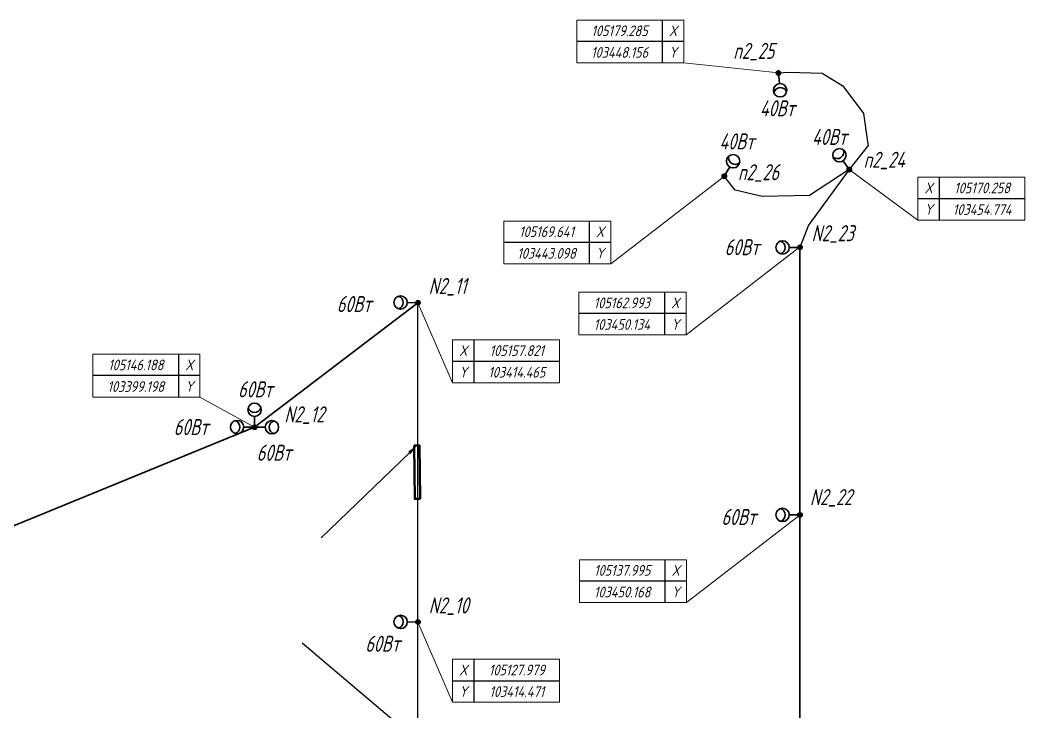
# Model space of a CAD drawing. Header units: millimetres. Extents: x -5263 to 103757798, y 0 to 105184226.
# Drawn here: x 103377291 to 103471181, y 105119581 to 105184226 of the extents above; entities that cross this region are included whole.
import ezdxf
from ezdxf import colors
from ezdxf.entities.mleader import LeaderData, LeaderLine
from ezdxf.enums import TextEntityAlignment as Align
from ezdxf.math import Vec2, Vec3

# ---------------------------------------------------------------- set-up
doc = ezdxf.new("R2010")
doc.units = ezdxf.units.MM
doc.set_wipeout_variables(frame=1)
doc.linetypes.add('CONTINOUS', pattern=[0])
for name, color, linetype, lineweight in [('_ПР_НО', 10, 'Continuous', 30), ('ЭО_Пл_Опора', 10, 'Continuous', 35), ('ЭО_Пл_Опора_Светильники', 10, 'Continuous', 35), ('ЭО_Пл_Распред_Сеть', 10, 'Continuous', 35), ('ЭО_Пл_Светильники', 10, 'Continuous', 25), ('ЭО_Пл_Светильники_Текст', 10, 'Continuous', 20), ('ЭО_Пл_Сеть_Освещения_В земле', 3, 'ID_N', 30), ('ЭС_Координата', 7, 'Continuous', 25)]:
    doc.layers.add(name, color=color, linetype=linetype, lineweight=lineweight)
doc.layers.get('0').off()
doc.styles.add('ПБГС', font='simplex.shx', dxfattribs={"width": 0.8, "oblique": 15})
doc.linetypes.add('ID_N', pattern='A,0,3,-3,["N",ПБГС,S=1.2,R=0,X=-1,Y=-0.5],-3,6', length=15)

# ---------------------------------------------------------------- blocks, each defined once
blk = doc.blocks.new('промежуточная')
h = blk.add_hatch(color=255)
edge = h.paths.add_edge_path()
edge.add_arc((0, 0), 0.833, 0, 360)
at = {"lineweight": 30}
blk.add_circle((0, 0), 0.833, dxfattribs=at)
blk = doc.blocks.new('*U41')
at = {"layer": 'ЭО_Пл_Светильники'}
blk.add_line((0, 2), (0, 0), dxfattribs=at)
at = {"layer": 'ЭО_Пл_Светильники', "linetype": 'ByBlock', "xscale": 250, "yscale": 250, "zscale": 250}
blk.add_blockref('промежуточная', (0, 0), dxfattribs=at)
at = {"style": 'ПБГС', "oblique": 15, "width": 0.7, "flags": 1}
blk.add_attdef('NAME', (0, -6), '', height=3.5, dxfattribs=at)
at = {"layer": 'ЭО_Пл_Светильники_Текст', "style": 'ПБГС', "oblique": 15, "width": 0.7}
blk.add_attdef('N_PYLON', (1334, 164), '', height=1500, dxfattribs=at)
at = {"layer": 'ЭО_Пл_Светильники_Текст', "style": 'ПБГС', "oblique": 15, "width": 0.7, "flags": 1}
for tag, p in [('TYPE', (0, 0)), ('MANUFACTURER', (0, -12)), ('SPECIFICATION_SECTION', (0, -18)), ('POWER', (0, -24)), ('GROUP', (0, -30))]:
    blk.add_attdef(tag, p, '', height=3.5, dxfattribs=at)
blk = doc.blocks.new('*U136')
at = {"layer": 'ЭО_Пл_Опора_Светильники'}
h = blk.add_hatch(color=256, dxfattribs=at)
h.dxf.hatch_style = 1
h.paths.add_polyline_path([(-199, 0, 1), (199, 0, 1)])
blk.add_line((0, -1000), (0, 0), dxfattribs=at)
for centre, radius in [((0, 0), 199), ((0, -1625), 625)]:
    blk.add_circle(centre, radius, dxfattribs=at)
blk.add_arc((0, -2000), 625, 17.46699, 162.55179, dxfattribs=at)
at = {"style": 'ПБГС', "oblique": 15, "width": 0.7, "flags": 1}
for tag, p, height in [('TYPE', (-1704, -2539), 525000), ('NAME', (0, -3506), 875), ('MANUFACTURER', (0, -5006), 875), ('SPECIFICATION_SECTION', (0, -6506), 875), ('GROUP', (0, -9506), 875)]:
    blk.add_attdef(tag, p, '', height=height, dxfattribs=at)
at = {"layer": 'ЭО_Пл_Светильники_Текст', "style": 'ПБГС', "oblique": 15, "width": 0.7}
blk.add_attdef('POWER', (195, 3133), '', height=1500, dxfattribs=at)
blk = doc.blocks.new('*U165')
at = {"layer": 'ЭО_Пл_Светильники'}
blk.add_line((0, 2), (0, 0), dxfattribs=at)
at = {"layer": 'ЭО_Пл_Светильники', "linetype": 'ByBlock', "xscale": 250, "yscale": 250, "zscale": 250}
blk.add_blockref('промежуточная', (0, 0), dxfattribs=at)
at = {"style": 'ПБГС', "oblique": 15, "width": 0.7, "flags": 1}
blk.add_attdef('NAME', (0, -6), '', height=3.5, dxfattribs=at)
at = {"layer": 'ЭО_Пл_Светильники_Текст', "style": 'ПБГС', "oblique": 15, "width": 0.7}
blk.add_attdef('N_PYLON', (2780, 449), '', height=1500, dxfattribs=at)
at = {"layer": 'ЭО_Пл_Светильники_Текст', "style": 'ПБГС', "oblique": 15, "width": 0.7, "flags": 1}
for tag, p in [('TYPE', (0, 0)), ('MANUFACTURER', (0, -12)), ('SPECIFICATION_SECTION', (0, -18)), ('POWER', (0, -24)), ('GROUP', (0, -30))]:
    blk.add_attdef(tag, p, '', height=3.5, dxfattribs=at)
blk = doc.blocks.new('*U131')
at = {"layer": 'ЭО_Пл_Опора_Светильники'}
h = blk.add_hatch(color=256, dxfattribs=at)
h.dxf.hatch_style = 1
h.paths.add_polyline_path([(1, -199, 1), (-1, 199, 1)])
blk.add_line((1000, 3), (0, 0), dxfattribs=at)
for centre, radius in [((0, 0), 199), ((1625, 5), 625)]:
    blk.add_circle(centre, radius, dxfattribs=at)
blk.add_arc((2000, 6), 625, 107.63401, 252.71881, dxfattribs=at)
at = {"style": 'ПБГС', "oblique": 15, "width": 0.7, "flags": 1}
for tag, p, height in [('TYPE', (-1704, -2539), 525000), ('NAME', (0, -3506), 875), ('MANUFACTURER', (0, -5006), 875), ('SPECIFICATION_SECTION', (0, -6506), 875), ('GROUP', (0, -9506), 875)]:
    blk.add_attdef(tag, p, '', height=height, dxfattribs=at)
at = {"layer": 'ЭО_Пл_Светильники_Текст', "style": 'ПБГС', "oblique": 15, "width": 0.7}
blk.add_attdef('POWER', (-7560, 737), '', height=1500, dxfattribs=at)
blk = doc.blocks.new('*U59')
at = {"layer": 'ЭО_Пл_Светильники'}
blk.add_line((0, 2), (0, 0), dxfattribs=at)
at = {"layer": 'ЭО_Пл_Светильники', "linetype": 'ByBlock', "xscale": 250, "yscale": 250, "zscale": 250}
blk.add_blockref('промежуточная', (0, 0), dxfattribs=at)
at = {"style": 'ПБГС', "oblique": 15, "width": 0.7, "flags": 1}
blk.add_attdef('NAME', (0, -6), '', height=3.5, dxfattribs=at)
at = {"layer": 'ЭО_Пл_Светильники_Текст', "style": 'ПБГС', "oblique": 15, "width": 0.7}
blk.add_attdef('N_PYLON', (1000, 808), '', height=1500, dxfattribs=at)
at = {"layer": 'ЭО_Пл_Светильники_Текст', "style": 'ПБГС', "oblique": 15, "width": 0.7, "flags": 1}
for tag, p in [('TYPE', (0, 0)), ('MANUFACTURER', (0, -12)), ('SPECIFICATION_SECTION', (0, -18)), ('POWER', (0, -24)), ('GROUP', (0, -30))]:
    blk.add_attdef(tag, p, '', height=3.5, dxfattribs=at)
blk = doc.blocks.new('*U145')
at = {"layer": 'ЭО_Пл_Опора_Светильники'}
h = blk.add_hatch(color=256, dxfattribs=at)
h.dxf.hatch_style = 1
h.paths.add_polyline_path([(0, 199, 1), (0, -199, 1)])
blk.add_line((-1000, -1), (0, 0), dxfattribs=at)
for centre, radius in [((-1625, -2), 625), ((0, 0), 199)]:
    blk.add_circle(centre, radius, dxfattribs=at)
blk.add_arc((-2000, -2), 625, 287.51099, 72.59578, dxfattribs=at)
at = {"style": 'ПБГС', "oblique": 15, "width": 0.7, "flags": 1}
for tag, p, height in [('TYPE', (-1704, -2539), 525000), ('NAME', (0, -3506), 875), ('MANUFACTURER', (0, -5006), 875), ('SPECIFICATION_SECTION', (0, -6506), 875), ('GROUP', (0, -9506), 875)]:
    blk.add_attdef(tag, p, '', height=height, dxfattribs=at)
at = {"layer": 'ЭО_Пл_Светильники_Текст', "style": 'ПБГС', "oblique": 15, "width": 0.7}
blk.add_attdef('POWER', (-7343, -944), '', height=1500, dxfattribs=at)
blk = doc.blocks.new('*U56')
at = {"layer": 'ЭО_Пл_Светильники'}
blk.add_line((0, 2), (0, 0), dxfattribs=at)
at = {"layer": 'ЭО_Пл_Светильники', "linetype": 'ByBlock', "xscale": 250, "yscale": 250, "zscale": 250}
blk.add_blockref('промежуточная', (0, 0), dxfattribs=at)
at = {"style": 'ПБГС', "oblique": 15, "width": 0.7, "flags": 1}
blk.add_attdef('NAME', (0, -6), '', height=3.5, dxfattribs=at)
at = {"layer": 'ЭО_Пл_Светильники_Текст', "style": 'ПБГС', "oblique": 15, "width": 0.7}
blk.add_attdef('N_PYLON', (930, 910), '', height=1500, dxfattribs=at)
at = {"layer": 'ЭО_Пл_Светильники_Текст', "style": 'ПБГС', "oblique": 15, "width": 0.7, "flags": 1}
for tag, p in [('TYPE', (0, 0)), ('MANUFACTURER', (0, -12)), ('SPECIFICATION_SECTION', (0, -18)), ('POWER', (0, -24)), ('GROUP', (0, -30))]:
    blk.add_attdef(tag, p, '', height=3.5, dxfattribs=at)
blk = doc.blocks.new('*U132')
at = {"layer": 'ЭО_Пл_Опора_Светильники'}
h = blk.add_hatch(color=256, dxfattribs=at)
h.dxf.hatch_style = 1
h.paths.add_polyline_path([(-1, 199, 1), (1, -199, 1)])
blk.add_line((-1000, -5), (0, 0), dxfattribs=at)
for centre, radius in [((-1625, -8), 625), ((0, 0), 199)]:
    blk.add_circle(centre, radius, dxfattribs=at)
blk.add_arc((-2000, -10), 625, 287.73732, 72.82211, dxfattribs=at)
at = {"style": 'ПБГС', "oblique": 15, "width": 0.7, "flags": 1}
for tag, p, height in [('TYPE', (-1704, -2539), 525000), ('NAME', (0, -3506), 875), ('MANUFACTURER', (0, -5006), 875), ('SPECIFICATION_SECTION', (0, -6506), 875), ('GROUP', (0, -9506), 875)]:
    blk.add_attdef(tag, p, '', height=height, dxfattribs=at)
at = {"layer": 'ЭО_Пл_Светильники_Текст', "style": 'ПБГС', "oblique": 15, "width": 0.7}
blk.add_attdef('POWER', (-7042, -735), '', height=1500, dxfattribs=at)
blk = doc.blocks.new('*U146')
at = {"layer": 'ЭО_Пл_Светильники'}
blk.add_line((0, 2), (0, 0), dxfattribs=at)
at = {"layer": 'ЭО_Пл_Светильники', "linetype": 'ByBlock', "xscale": 250, "yscale": 250, "zscale": 250}
blk.add_blockref('промежуточная', (0, 0), dxfattribs=at)
at = {"style": 'ПБГС', "oblique": 15, "width": 0.7, "flags": 1}
blk.add_attdef('NAME', (0, -6), '', height=3.5, dxfattribs=at)
at = {"layer": 'ЭО_Пл_Светильники_Текст', "style": 'ПБГС', "oblique": 15, "width": 0.7}
blk.add_attdef('N_PYLON', (1084, 572), '', height=1500, dxfattribs=at)
at = {"layer": 'ЭО_Пл_Светильники_Текст', "style": 'ПБГС', "oblique": 15, "width": 0.7, "flags": 1}
for tag, p in [('TYPE', (0, 0)), ('MANUFACTURER', (0, -12)), ('SPECIFICATION_SECTION', (0, -18)), ('POWER', (0, -24)), ('GROUP', (0, -30))]:
    blk.add_attdef(tag, p, '', height=3.5, dxfattribs=at)
blk = doc.blocks.new('*U113')
at = {"layer": 'ЭО_Пл_Светильники'}
blk.add_line((0, 2), (0, 0), dxfattribs=at)
at = {"layer": 'ЭО_Пл_Светильники', "linetype": 'ByBlock', "xscale": 250, "yscale": 250, "zscale": 250}
blk.add_blockref('промежуточная', (0, 0), dxfattribs=at)
at = {"style": 'ПБГС', "oblique": 15, "width": 0.7, "flags": 1}
blk.add_attdef('NAME', (0, -6), '', height=3.5, dxfattribs=at)
at = {"layer": 'ЭО_Пл_Светильники_Текст', "style": 'ПБГС', "oblique": 15, "width": 0.7}
blk.add_attdef('N_PYLON', (-4226, 1315), '', height=1500, dxfattribs=at)
at = {"layer": 'ЭО_Пл_Светильники_Текст', "style": 'ПБГС', "oblique": 15, "width": 0.7, "flags": 1}
for tag, p in [('TYPE', (0, 0)), ('MANUFACTURER', (0, -12)), ('SPECIFICATION_SECTION', (0, -18)), ('POWER', (0, -24)), ('GROUP', (0, -30))]:
    blk.add_attdef(tag, p, '', height=3.5, dxfattribs=at)
blk = doc.blocks.new('*U122')
at = {"layer": 'ЭО_Пл_Светильники'}
blk.add_line((0, 2), (0, 0), dxfattribs=at)
at = {"layer": 'ЭО_Пл_Светильники', "linetype": 'ByBlock', "xscale": 250, "yscale": 250, "zscale": 250}
blk.add_blockref('промежуточная', (0, 0), dxfattribs=at)
at = {"style": 'ПБГС', "oblique": 15, "width": 0.7, "flags": 1}
blk.add_attdef('NAME', (0, -6), '', height=3.5, dxfattribs=at)
at = {"layer": 'ЭО_Пл_Светильники_Текст', "style": 'ПБГС', "oblique": 15, "width": 0.7}
blk.add_attdef('N_PYLON', (1274, -377), '', height=1500, dxfattribs=at)
at = {"layer": 'ЭО_Пл_Светильники_Текст', "style": 'ПБГС', "oblique": 15, "width": 0.7, "flags": 1}
for tag, p in [('TYPE', (0, 0)), ('MANUFACTURER', (0, -12)), ('SPECIFICATION_SECTION', (0, -18)), ('POWER', (0, -24)), ('GROUP', (0, -30))]:
    blk.add_attdef(tag, p, '', height=3.5, dxfattribs=at)
blk = doc.blocks.new('*U164')
at = {"layer": 'ЭО_Пл_Опора_Светильники'}
h = blk.add_hatch(color=256, dxfattribs=at)
h.dxf.hatch_style = 1
h.paths.add_polyline_path([(2, -199, 1), (-2, 199, 1)])
blk.add_line((1000, 8), (0, 0), dxfattribs=at)
for centre, radius in [((0, 0), 199), ((1625, 13), 625)]:
    blk.add_circle(centre, radius, dxfattribs=at)
blk.add_arc((2000, 16), 625, 107.90848, 252.99327, dxfattribs=at)
at = {"style": 'ПБГС', "oblique": 15, "width": 0.7, "flags": 1}
for tag, p, height in [('TYPE', (-1704, -2539), 525000), ('NAME', (0, -3506), 875), ('MANUFACTURER', (0, -5006), 875), ('SPECIFICATION_SECTION', (0, -6506), 875), ('GROUP', (0, -9506), 875)]:
    blk.add_attdef(tag, p, '', height=height, dxfattribs=at)
at = {"layer": 'ЭО_Пл_Светильники_Текст', "style": 'ПБГС', "oblique": 15, "width": 0.7}
blk.add_attdef('POWER', (1548, 2788), '', height=1500, dxfattribs=at)
blk = doc.blocks.new('*U167')
at = {"layer": 'ЭО_Пл_Опора_Светильники'}
h = blk.add_hatch(color=256, dxfattribs=at)
h.dxf.hatch_style = 1
h.paths.add_polyline_path([(2, 199, 1), (-2, -199, 1)])
blk.add_line((-1000, 11), (0, 0), dxfattribs=at)
for centre, radius in [((-1625, 18), 625), ((0, 0), 199)]:
    blk.add_circle(centre, radius, dxfattribs=at)
blk.add_arc((-2000, 22), 625, 286.8307, 71.9155, dxfattribs=at)
at = {"style": 'ПБГС', "oblique": 15, "width": 0.7, "flags": 1}
for tag, p, height in [('TYPE', (-1704, -2539), 525000), ('NAME', (0, -3506), 875), ('MANUFACTURER', (0, -5006), 875), ('SPECIFICATION_SECTION', (0, -6506), 875), ('GROUP', (0, -9506), 875)]:
    blk.add_attdef(tag, p, '', height=height, dxfattribs=at)
at = {"layer": 'ЭО_Пл_Светильники_Текст', "style": 'ПБГС', "oblique": 15, "width": 0.7}
blk.add_attdef('POWER', (-4932, -2772), '', height=1500, dxfattribs=at)
blk = doc.blocks.new('*U168')
at = {"layer": 'ЭО_Пл_Опора_Светильники'}
h = blk.add_hatch(color=256, dxfattribs=at)
h.dxf.hatch_style = 1
h.paths.add_polyline_path([(2, 199, 1), (-2, -199, 1)])
blk.add_line((-1000, 11), (0, 0), dxfattribs=at)
for centre, radius in [((-1625, 18), 625), ((0, 0), 199)]:
    blk.add_circle(centre, radius, dxfattribs=at)
blk.add_arc((-2000, 22), 625, 286.8307, 71.9155, dxfattribs=at)
at = {"style": 'ПБГС', "oblique": 15, "width": 0.7, "flags": 1}
for tag, p, height in [('TYPE', (-1704, -2539), 525000), ('NAME', (0, -3506), 875), ('MANUFACTURER', (0, -5006), 875), ('SPECIFICATION_SECTION', (0, -6506), 875), ('GROUP', (0, -9506), 875)]:
    blk.add_attdef(tag, p, '', height=height, dxfattribs=at)
at = {"layer": 'ЭО_Пл_Светильники_Текст', "style": 'ПБГС', "oblique": 15, "width": 0.7}
blk.add_attdef('POWER', (-7583, -878), '', height=1500, dxfattribs=at)
blk = doc.blocks.new('*U404')
at = {"layer": 'ЭО_Пл_Опора_Светильники'}
h = blk.add_hatch(color=256, dxfattribs=at)
h.dxf.hatch_style = 1
h.paths.add_polyline_path([(-198, -18, 1), (198, 18, 1)])
blk.add_line((90, -996), (0, 0), dxfattribs=at)
for centre, radius in [((0, 0), 199), ((147, -1618), 625)]:
    blk.add_circle(centre, radius, dxfattribs=at)
blk.add_arc((181, -1992), 625, 22.64707, 167.73187, dxfattribs=at)
at = {"style": 'ПБГС', "oblique": 15, "width": 0.7, "flags": 1}
for tag, p, height in [('TYPE', (-1704, -2539), 525000), ('NAME', (0, -3506), 875), ('MANUFACTURER', (0, -5006), 875), ('SPECIFICATION_SECTION', (0, -6506), 875), ('GROUP', (0, -9506), 875)]:
    blk.add_attdef(tag, p, '', height=height, dxfattribs=at)
at = {"layer": 'ЭО_Пл_Светильники_Текст', "style": 'ПБГС', "oblique": 15, "width": 0.7}
blk.add_attdef('POWER', (-1746, -4048), '', height=1500, dxfattribs=at)
blk = doc.blocks.new('*U402')
at = {"layer": 'ЭО_Пл_Опора_Светильники'}
h = blk.add_hatch(color=256, dxfattribs=at)
h.dxf.hatch_style = 1
h.paths.add_polyline_path([(164, 113, 1), (-164, -113, 1)])
blk.add_line((-569, 823), (0, 0), dxfattribs=at)
for centre, radius in [((-924, 1337), 625), ((0, 0), 199)]:
    blk.add_circle(centre, radius, dxfattribs=at)
blk.add_arc((-1137, 1645), 625, 232.11612, 17.20091, dxfattribs=at)
at = {"style": 'ПБГС', "oblique": 15, "width": 0.7, "flags": 1}
for tag, p, height in [('TYPE', (-1704, -2539), 525000), ('NAME', (0, -3506), 875), ('MANUFACTURER', (0, -5006), 875), ('SPECIFICATION_SECTION', (0, -6506), 875), ('GROUP', (0, -9506), 875)]:
    blk.add_attdef(tag, p, '', height=height, dxfattribs=at)
at = {"layer": 'ЭО_Пл_Светильники_Текст', "style": 'ПБГС', "oblique": 15, "width": 0.7}
blk.add_attdef('POWER', (-3493, 2297), '', height=1500, dxfattribs=at)
blk = doc.blocks.new('*U403')
at = {"layer": 'ЭО_Пл_Опора_Светильники'}
h = blk.add_hatch(color=256, dxfattribs=at)
h.dxf.hatch_style = 1
h.paths.add_polyline_path([(172, -101, 1), (-172, 101, 1)])
blk.add_line((506, 862), (0, 0), dxfattribs=at)
for centre, radius in [((823, 1401), 625), ((0, 0), 199)]:
    blk.add_circle(centre, radius, dxfattribs=at)
blk.add_arc((1013, 1725), 625, 167.03814, 312.12293, dxfattribs=at)
at = {"style": 'ПБГС', "oblique": 15, "width": 0.7, "flags": 1}
for tag, p, height in [('TYPE', (-1704, -2539), 525000), ('NAME', (0, -3506), 875), ('MANUFACTURER', (0, -5006), 875), ('SPECIFICATION_SECTION', (0, -6506), 875), ('GROUP', (0, -9506), 875)]:
    blk.add_attdef(tag, p, '', height=height, dxfattribs=at)
at = {"layer": 'ЭО_Пл_Светильники_Текст', "style": 'ПБГС', "oblique": 15, "width": 0.7}
blk.add_attdef('POWER', (-463, 2501), '', height=1500, dxfattribs=at)
blk = doc.blocks.new('*U465')
blk.add_wipeout([(6.46, -14.96), (6.46, -6.96), (26.46, -6.96), (26.46, -14.96)])
at = {"lineweight": 0}
blk.add_line((6.46, -14.96), (0, 0), dxfattribs=at)
at = {"color": 0, "lineweight": 0, "transparency": 16777216}
for points in [[(6.46, -6.96), (6.46, -14.96), (6.46, -14.96), (6.46, -14.96)], [(6.46, -6.96), (26.46, -6.96)], [(26.46, -6.96), (26.46, -14.96), (26.46, -14.96), (26.46, -14.96)], [(6.46, -14.96), (26.46, -14.96)]]:
    blk.add_lwpolyline(points, dxfattribs=at)
at = {"transparency": 16777216}
for points in [[(10.46, -6.96), (10.46, -14.96)], [(6.46, -10.96), (26.46, -10.96)]]:
    blk.add_lwpolyline(points, dxfattribs=at)
at = {"color": 7, "transparency": 16777216, "char_height": 2, "width": 4, "attachment_point": 5, "style": 'ПБГС'}
for s, insert in [('X', (8.46, -8.96)), ('Y', (8.46, -12.96))]:
    blk.add_mtext(s, dxfattribs=dict(at, insert=insert))
at = {"color": 250, "transparency": 16777216, "style": 'ПБГС', "oblique": 15, "width": 0.8, "flags": 8}
for tag, p in [('КООРДИНАТАY', (18.46, -8.96)), ('КООРДИНАТАX', (18.46, -13))]:
    blk.add_attdef(tag, text='', height=2, dxfattribs=at).set_placement(p, align=Align.MIDDLE_CENTER)
blk = doc.blocks.new('*U477')
blk.add_wipeout([(-21.24, -16.38), (-21.24, -8.38), (-41.24, -8.38), (-41.24, -16.38)])
at = {"lineweight": 0}
blk.add_line((-21.24, -16.38), (0, 0), dxfattribs=at)
at = {"color": 0, "lineweight": 0, "transparency": 16777216}
for points in [[(-41.24, -8.38), (-41.24, -16.38), (-41.24, -16.38), (-41.24, -16.38)], [(-21.24, -8.38), (-41.24, -8.38)], [(-21.24, -8.38), (-21.24, -16.38), (-21.24, -16.38), (-21.24, -16.38)], [(-21.24, -16.38), (-41.24, -16.38)]]:
    blk.add_lwpolyline(points, dxfattribs=at)
at = {"transparency": 16777216}
for points in [[(-25.24, -8.38), (-25.24, -16.38)], [(-21.24, -12.38), (-41.24, -12.38)]]:
    blk.add_lwpolyline(points, dxfattribs=at)
at = {"color": 7, "transparency": 16777216, "char_height": 2, "width": 4, "attachment_point": 5, "style": 'ПБГС'}
for s, insert in [('X', (-23.24, -10.38)), ('Y', (-23.24, -14.38))]:
    blk.add_mtext(s, dxfattribs=dict(at, insert=insert))
at = {"color": 250, "transparency": 16777216, "style": 'ПБГС', "oblique": 15, "width": 0.8, "flags": 8}
for tag, p in [('КООРДИНАТАY', (-33.24, -10.38)), ('КООРДИНАТАX', (-33.24, -14.42))]:
    blk.add_attdef(tag, text='', height=2, dxfattribs=at).set_placement(p, align=Align.MIDDLE_CENTER)
blk = doc.blocks.new('*U479')
blk.add_wipeout([(-17.71, 1.88), (-17.71, 9.88), (-37.71, 9.88), (-37.71, 1.88)])
at = {"lineweight": 0}
blk.add_line((-17.71, 1.88), (0, 0), dxfattribs=at)
at = {"color": 0, "lineweight": 0, "transparency": 16777216}
for points in [[(-37.71, 9.88), (-37.71, 1.88), (-37.71, 1.88), (-37.71, 1.88)], [(-17.71, 9.88), (-37.71, 9.88)], [(-17.71, 9.88), (-17.71, 1.88), (-17.71, 1.88), (-17.71, 1.88)], [(-17.71, 1.88), (-37.71, 1.88)]]:
    blk.add_lwpolyline(points, dxfattribs=at)
at = {"transparency": 16777216}
for points in [[(-21.71, 9.88), (-21.71, 1.88)], [(-17.71, 5.88), (-37.71, 5.88)]]:
    blk.add_lwpolyline(points, dxfattribs=at)
at = {"color": 7, "transparency": 16777216, "char_height": 2, "width": 4, "attachment_point": 5, "style": 'ПБГС'}
for s, insert in [('X', (-19.71, 7.88)), ('Y', (-19.71, 3.88))]:
    blk.add_mtext(s, dxfattribs=dict(at, insert=insert))
at = {"color": 250, "transparency": 16777216, "style": 'ПБГС', "oblique": 15, "width": 0.8, "flags": 8}
for tag, p in [('КООРДИНАТАY', (-29.71, 7.88)), ('КООРДИНАТАX', (-29.71, 3.84))]:
    blk.add_attdef(tag, text='', height=2, dxfattribs=at).set_placement(p, align=Align.MIDDLE_CENTER)
blk = doc.blocks.new('*U478')
blk.add_wipeout([(12.81, -9.43), (12.81, -1.43), (32.81, -1.43), (32.81, -9.43)])
at = {"lineweight": 0}
blk.add_line((12.81, -9.43), (0, 0), dxfattribs=at)
at = {"color": 0, "lineweight": 0, "transparency": 16777216}
for points in [[(12.81, -1.43), (12.81, -9.43), (12.81, -9.43), (12.81, -9.43)], [(12.81, -1.43), (32.81, -1.43)], [(32.81, -1.43), (32.81, -9.43), (32.81, -9.43), (32.81, -9.43)], [(12.81, -9.43), (32.81, -9.43)]]:
    blk.add_lwpolyline(points, dxfattribs=at)
at = {"transparency": 16777216}
for points in [[(16.81, -1.43), (16.81, -9.43)], [(12.81, -5.43), (32.81, -5.43)]]:
    blk.add_lwpolyline(points, dxfattribs=at)
at = {"color": 7, "transparency": 16777216, "char_height": 2, "width": 4, "attachment_point": 5, "style": 'ПБГС'}
for s, insert in [('X', (14.81, -3.43)), ('Y', (14.81, -7.43))]:
    blk.add_mtext(s, dxfattribs=dict(at, insert=insert))
at = {"color": 250, "transparency": 16777216, "style": 'ПБГС', "oblique": 15, "width": 0.8, "flags": 8}
for tag, p in [('КООРДИНАТАY', (24.81, -3.43)), ('КООРДИНАТАX', (24.81, -7.47))]:
    blk.add_attdef(tag, text='', height=2, dxfattribs=at).set_placement(p, align=Align.MIDDLE_CENTER)
blk = doc.blocks.new('*U525')
blk.add_wipeout([(-10.2, 5.63), (-10.2, 13.63), (-30.2, 13.63), (-30.2, 5.63)])
at = {"lineweight": 0}
blk.add_line((-10.2, 5.63), (0, 0), dxfattribs=at)
at = {"color": 0, "lineweight": 0, "transparency": 16777216}
for points in [[(-30.2, 13.63), (-30.2, 5.63), (-30.2, 5.63), (-30.2, 5.63)], [(-10.2, 13.63), (-30.2, 13.63)], [(-10.2, 13.63), (-10.2, 5.63), (-10.2, 5.63), (-10.2, 5.63)], [(-10.2, 5.63), (-30.2, 5.63)]]:
    blk.add_lwpolyline(points, dxfattribs=at)
at = {"transparency": 16777216}
for points in [[(-14.2, 13.63), (-14.2, 5.63)], [(-10.2, 9.63), (-30.2, 9.63)]]:
    blk.add_lwpolyline(points, dxfattribs=at)
at = {"color": 7, "transparency": 16777216, "char_height": 2, "width": 4, "attachment_point": 5, "style": 'ПБГС'}
for s, insert in [('X', (-12.2, 11.63)), ('Y', (-12.2, 7.63))]:
    blk.add_mtext(s, dxfattribs=dict(at, insert=insert))
at = {"color": 250, "transparency": 16777216, "style": 'ПБГС', "oblique": 15, "width": 0.8, "flags": 8}
for tag, p in [('КООРДИНАТАY', (-22.2, 11.63)), ('КООРДИНАТАX', (-22.2, 7.59))]:
    blk.add_attdef(tag, text='', height=2, dxfattribs=at).set_placement(p, align=Align.MIDDLE_CENTER)
blk = doc.blocks.new('*U566')
at = {"color": 0, "linetype": 'ByBlock', "lineweight": -2}
blk.add_lwpolyline([(-0.25, -0.004), (-0.177, -5.003), (0.323, -4.996), (0.25, 0.004)], close=True, dxfattribs=at)

msp = doc.modelspace()

# ---------------------------------------------------------------- linework, layer by layer
at = {"layer": 'ЭО_Пл_Распред_Сеть'}
for points in [[(103450167, 104986305), (103450164, 105162990)], [(103399198, 105146188), (103414465, 105157821)], [(103346672, 105124683), (103399198, 105146188)]]:
    msp.add_lwpolyline(points, dxfattribs=at)
at = {"layer": 'ЭО_Пл_Сеть_Освещения_В земле', "ltscale": 0.3}
for points in [[(103448156, 105179283), (103449051, 105179352), (103452252, 105179262), (103454172, 105178070), (103456108, 105175493), (103456485, 105172865), (103456536, 105172506), (103454774, 105170258), (103450960, 105165058), (103450165, 105162990)], [(103454774, 105170258), (103451062, 105167845), (103446638, 105167731), (103444108, 105168331), (103443094, 105169639)]]:
    msp.add_lwpolyline(points, dxfattribs=at)
at = {"layer": 'ЭО_Пл_Сеть_Освещения_В земле'}
msp.add_lwpolyline([(103414486, 105054662), (103417567, 105054940), (103417566, 105079441), (103414481, 105078910), (103414465, 105157821)], dxfattribs=at)

# ---------------------------------------------------------------- block references
at = {"layer": '_ПР_НО', "color": 5, "linetype": 'CONTINOUS', "lineweight": 50, "xscale": 1000, "yscale": 1000, "zscale": 1000, "rotation": 359.9961694606591}
msp.add_blockref('*U566', (103414348, 105144489), dxfattribs=at)
at = {"layer": 'ЭО_Пл_Опора'}
for name, p, values in [('*U113', (103448156, 105179283), {'N_PYLON': 'n2_25'}), ('*U41', (103454774, 105170258), {'N_PYLON': 'n2_24'}), ('*U122', (103443094, 105169637), {'N_PYLON': 'n2_26'}), ('*U146', (103450164, 105162990), {'N_PYLON': 'N2_23'}), ('*U59', (103414465, 105157822), {'N_PYLON': 'N2_11'}), ('*U165', (103399198, 105146185), {'N_PYLON': 'N2_12'}), ('*U56', (103450165, 105137990), {'N_PYLON': 'N2_22'}), ('*U59', (103414471, 105127974), {'N_PYLON': 'N2_10'})]:
    msp.add_blockref(name, p, dxfattribs=at).add_auto_attribs(values)
at = {"layer": 'ЭО_Пл_Светильники'}
for name, p, values in [('*U404', (103448156, 105179283), {'POWER': '40Вт'}), ('*U403', (103443094, 105169637), {'POWER': '40Вт'}), ('*U402', (103454774, 105170261), {'POWER': '40Вт'}), ('*U132', (103450165, 105162990), {'POWER': '60Вт'}), ('*U168', (103414465, 105157819), {'POWER': '60Вт'}), ('*U145', (103450165, 105137990), {'POWER': '60Вт'}), ('*U167', (103414471, 105127974), {'POWER': '60Вт'})]:
    msp.add_blockref(name, p, dxfattribs=at).add_auto_attribs(values)
ref = msp.add_blockref('*U164', (103399198, 105146185), dxfattribs=dict(at, xscale=-1))
ref.add_attrib('POWER', '60Вт', (103397650, 105148973), dxfattribs={"layer": 'ЭО_Пл_Светильники_Текст', "height": 1500, "style": 'ПБГС', "oblique": 15, "width": 0.7})
ref = msp.add_blockref('*U136', (103399198, 105146185), dxfattribs=dict(at, xscale=-1, rotation=180))
ref.add_attrib('POWER', '60Вт', (103399393, 105143052), dxfattribs={"layer": 'ЭО_Пл_Светильники_Текст', "height": 1500, "style": 'ПБГС', "oblique": 15, "width": 0.7})
ref = msp.add_blockref('*U131', (103399198, 105146185), dxfattribs=dict(at, xscale=-1, rotation=180))
ref.add_attrib('POWER', '60Вт', (103391638, 105145448), dxfattribs={"layer": 'ЭО_Пл_Светильники_Текст', "height": 1500, "style": 'ПБГС', "oblique": 15, "width": 0.7})

# ---------------------------------------------------------------- next in the draw order: block references
at = {"layer": 'ЭС_Координата', "lineweight": 70, "xscale": 500, "yscale": 500, "zscale": 500}
for name, p, values in [('*U479', (103448156, 105179285), {'КООРДИНАТАX': '103448.156', 'КООРДИНАТАY': '105179.285'}), ('*U478', (103454774, 105170258), {'КООРДИНАТАX': '103454.774', 'КООРДИНАТАY': '105170.258'}), ('*U477', (103450134, 105162993), {'КООРДИНАТАX': '103450.134', 'КООРДИНАТАY': '105162.993'}), ('*U465', (103414465, 105157821), {'КООРДИНАТАX': '103414.465', 'КООРДИНАТАY': '105157.821'}), ('*U525', (103399198, 105146188), {'КООРДИНАТАX': '103399.198', 'КООРДИНАТАY': '105146.188'}), ('*U477', (103450168, 105137995), {'КООРДИНАТАX': '103450.168', 'КООРДИНАТАY': '105137.995'}), ('*U465', (103414471, 105127979), {'КООРДИНАТАX': '103414.471', 'КООРДИНАТАY': '105127.979'})]:
    msp.add_blockref(name, p, dxfattribs=at).add_auto_attribs(values)

# ---------------------------------------------------------------- next in the draw order: leaders
at = {"layer": 'ЭС_Координата', "lineweight": 25}
ml = msp.add_multileader_mtext('Standard', dxfattribs=at)
ml.set_content('', color=256, style='ПБГС')
ml.set_leader_properties()
ml.build(insert=Vec2(0, 0))
ml.multileader.update_dxf_attribs({"has_dogleg": 0, "has_text_frame": 1, "text_left_attachment_type": 0, "text_right_attachment_type": 0, "dogleg_length": 0, "arrow_head_size": 1000})
ctx = ml.context
ctx.base_point, ctx.char_height, ctx.arrow_head_size, ctx.landing_gap_size, ctx.plane_origin, ctx.plane_x_axis, ctx.plane_y_axis = Vec3(103385989, 105135860), 1200, 1000, 0, Vec3(103232080, 105163467), Vec3(1, -0.000067), Vec3(0.000067, 1)
ctx.left_attachment, ctx.right_attachment = 0, 0
notes = []
notes.append((ctx, [(1, (1, 1, 0), (103405422, 105135859), (-1, 0.000067), 0, [(0, [(103414389, 105144489)], 0, [])])]))
ctx.mtext.insert, ctx.mtext.text_direction, ctx.mtext.rotation = Vec3(103385989, 105135860), Vec3(1, -0.000067), 6.283118
ctx.mtext.has_bg_fill, ctx.mtext.bg_color, ctx.mtext.bg_scale_factor, ctx.mtext.bg_transparency, ctx.mtext.use_window_bg_color = 1, -1027028792, 1.5, 0, 1
for ctx, leaders in notes:
    for number, flags, end, landing, length, lines in leaders:
        leader = LeaderData()
        leader.index, (leader.has_last_leader_line, leader.has_dogleg_vector, leader.attachment_direction) = number, flags
        leader.last_leader_point, leader.dogleg_vector, leader.dogleg_length = Vec3(end), Vec3(landing), length
        for number, points, colour, breaks in lines:
            line = LeaderLine()
            line.index, line.vertices, line.color, line.breaks = number, Vec3.list(points), colors.encode_raw_color(colour), breaks
            leader.lines.append(line)
        ctx.leaders.append(leader)

# ---------------------------------------------------------------- next in the draw order: block references
at = {"layer": 'ЭС_Координата', "lineweight": 70, "xscale": 500, "yscale": 500, "zscale": 500}
msp.add_blockref('*U477', (103443098, 105169641), dxfattribs=at).add_auto_attribs({'КООРДИНАТАX': '103443.098', 'КООРДИНАТАY': '105169.641'})

# ---------------------------------------------------------------- next in the draw order: leaders
at = {"layer": 'ЭС_Координата', "lineweight": 25}
ml = msp.add_multileader_mtext('Standard', dxfattribs=at)
ml.set_content('', color=256, style='ПБГС')
ml.set_leader_properties()
ml.build(insert=Vec2(0, 0))
ml.multileader.update_dxf_attribs({"has_dogleg": 0, "has_text_frame": 1, "text_left_attachment_type": 0, "text_right_attachment_type": 0, "dogleg_length": 0, "arrow_head_size": 1000})
ctx = ml.context
ctx.base_point, ctx.char_height, ctx.arrow_head_size, ctx.landing_gap_size, ctx.plane_origin, ctx.plane_x_axis, ctx.plane_y_axis = Vec3(103384226, 105126011), 1200, 1000, 0, Vec3(103231330, 105137401), Vec3(1, -0.000067), Vec3(0.000067, 1)
ctx.left_attachment, ctx.right_attachment = 0, 0
notes = []
notes.append((ctx, [(1, (1, 1, 0), (103403660, 105126010), (-1, 0.000067), 0, [(0, [(103414404, 105116901)], 0, [])])]))
ctx.mtext.insert, ctx.mtext.text_direction, ctx.mtext.rotation = Vec3(103384226, 105126011), Vec3(1, -0.000067), 6.283118
ctx.mtext.has_bg_fill, ctx.mtext.bg_color, ctx.mtext.bg_scale_factor, ctx.mtext.bg_transparency, ctx.mtext.use_window_bg_color = 1, -1027028792, 1.5, 0, 1
for ctx, leaders in notes:
    for number, flags, end, landing, length, lines in leaders:
        leader = LeaderData()
        leader.index, (leader.has_last_leader_line, leader.has_dogleg_vector, leader.attachment_direction) = number, flags
        leader.last_leader_point, leader.dogleg_vector, leader.dogleg_length = Vec3(end), Vec3(landing), length
        for number, points, colour, breaks in lines:
            line = LeaderLine()
            line.index, line.vertices, line.color, line.breaks = number, Vec3.list(points), colors.encode_raw_color(colour), breaks
            leader.lines.append(line)
        ctx.leaders.append(leader)

doc.saveas('drawing.dxf')
